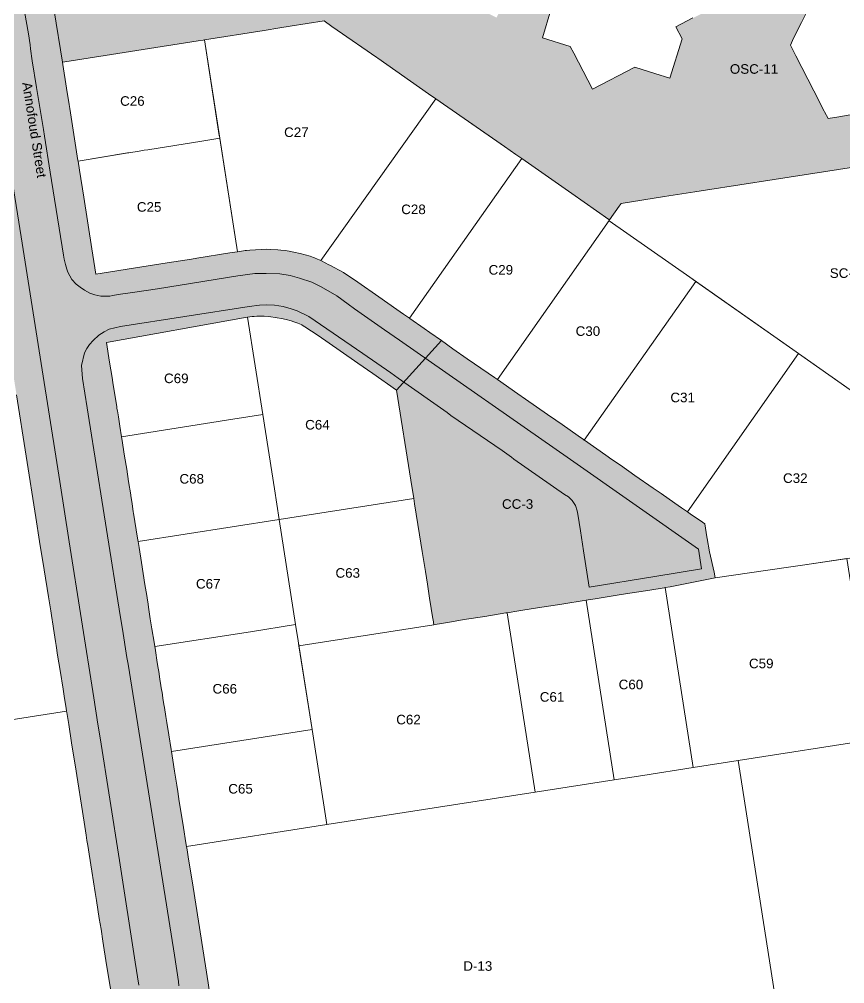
# Model space of a CAD drawing. Header units: metres. Extents: x 662613 to 666742, y 2728069 to 2732733.
# Drawn here: x 664445.9 to 664600.9, y 2730301.4 to 2730482.6 of the extents above; entities that cross this region are included whole.
import ezdxf
from ezdxf.enums import TextEntityAlignment as Align

# ---------------------------------------------------------------- set-up
doc = ezdxf.new("R2010")
doc.units = ezdxf.units.M
doc.header["$MEASUREMENT"] = 0
for name, color, linetype, lineweight in [('DQ_PLOT_ID', 252, 'Continuous', 18), ('DQ_Road_Name', 252, 'Continuous', 18), ('Rods Hatch_2024$0$DQ_ROADS', 8, 'Continuous', 13), ('Xref_DQ_MasterPlan_2024$0$DQ_PLOTS', 252, 'Continuous', 15), ('Xref_DQ_MasterPlan_2024$0$DQ_ROADS', 8, 'Continuous', 13)]:
    doc.layers.add(name, color=color, linetype=linetype, lineweight=lineweight)
doc.layers.add('Open area$0$INTENSIVE LANDSCAPING AND PLAZAS', color=7, linetype='Continuous', true_color=0xecf9e2)
doc.layers.add('Open area$0$PUBLIC PARKING', color=254, linetype='Continuous')
doc.styles.add('DQ_Plot_ID', font='arial.ttf')
doc.styles.add('DQ_Plot_No', font='arial.ttf', dxfattribs={"height": 3})

# ---------------------------------------------------------------- blocks, each defined once
blk = doc.blocks.new('Xref_DQ_MasterPlan_2024$0$DQ_Roads_')
at = {"layer": 'Xref_DQ_MasterPlan_2024$0$DQ_ROADS'}
for points in [[(664468.3393, 2730301.1148), (664467.6625, 2730305.4241), (664464.6651, 2730324.5074), (664461.0393, 2730347.5918), (664460.6385, 2730350.1436), (664459.8575, 2730355.1159), (664455.2558, 2730384.413), (664453.4792, 2730395.7239), (664450.9488, 2730411.585), (664450.6987, 2730413.1529), (664446.1875, 2730441.7542), (664444.5802, 2730451.9445), (664444.4697, 2730452.645), (664444.4552, 2730452.7368), (664441.7825, 2730469.6827), (664441.6663, 2730470.4195), (664441.1476, 2730473.4165), (664441.0682, 2730474.2014), (664440.9358, 2730475.2804), (664439.6408, 2730483.3733)], [(664446.8381, 2730484.0717), (664447.5795, 2730479.9111), (664447.8773, 2730477.8229), (664447.9879, 2730477.047), (664448.3051, 2730474.8221), (664449.1137, 2730469.8203), (664450.3959, 2730461.8889), (664450.5916, 2730460.6668), (664451.679, 2730453.8761), (664454.1781, 2730438.27), (664454.2953, 2730437.5383), (664454.5228, 2730436.5613), (664454.8135, 2730435.6271), (664455.0071, 2730435.0943), (664455.7517, 2730433.7263), (664456.5507, 2730432.8547), (664457.3255, 2730432.2495), (664458.1183, 2730431.7047), (664459.1353, 2730431.1477), (664460.0311, 2730430.8451), (664461.1631, 2730430.6151), (664462.3495, 2730430.5787), (664462.8821, 2730430.6031), (664463.4633, 2730430.6877), (664464.4135, 2730430.9057), (664467.6011, 2730431.3638), (664471.8066, 2730431.9683), (664486.9029, 2730434.3895), (664490.1109, 2730434.8739), (664492.2417, 2730434.8739), (664494.7839, 2730434.8011), (664496.7452, 2730434.4381), (664498.5126, 2730433.978), (664500.8127, 2730433.2275), (664502.5803, 2730432.3315), (664505.4978, 2730430.6367), (664507.6769, 2730429.1113), (664508.8465, 2730428.2045), (664514.4913, 2730424.2649), (664517.3004, 2730422.3027), (664549.4185, 2730399.8682), (664573.4658, 2730383.0693), (664574.0345, 2730379.3407), (664565.2713, 2730377.916), (664552.9404, 2730375.9113), (664551.8712, 2730382.7524), (664551.2871, 2730386.4895), (664550.8018, 2730389.5935), (664550.6691, 2730390.2271), (664550.3267, 2730391.2285), (664549.7017, 2730392.1703), (664549.0255, 2730392.8551), (664548.2807, 2730393.3259), (664538.7686, 2730399.9795), (664538.3063, 2730400.3219), (664536.5685, 2730401.5547), (664526.9439, 2730408.1545), (664526.2465, 2730408.7449), (664517.0473, 2730415.1817), (664515.6477, 2730416.161), (664510.3971, 2730419.8349), (664500.2649, 2730426.7913), (664498.0551, 2730427.8423), (664496.9465, 2730428.2167), (664495.4493, 2730428.6197), (664493.8297, 2730428.8645), (664492.3901, 2730428.9653), (664490.9647, 2730428.8933), (664489.0715, 2730428.6341), (664464.8499, 2730424.8597), (664462.7405, 2730424.3553), (664461.8243, 2730423.8871), (664460.7859, 2730423.2763), (664459.7679, 2730422.2583), (664459.0553, 2730421.5049), (664458.5693, 2730420.7209), (664458.0881, 2730419.9169), (664457.5283, 2730417.5755), (664457.7421, 2730415.1119), (664458.6242, 2730409.576), (664459.6255, 2730403.2926), (664459.6848, 2730402.9203), (664464.8444, 2730370.542), (664465.2482, 2730368.0078), (664466.0942, 2730362.6989), (664466.2952, 2730361.4383), (664470.5618, 2730334.6638), (664474.3789, 2730310.7102), (664475.0081, 2730306.7616), (664475.8012, 2730301.7845), (664475.8604, 2730300.9901)]]:
    blk.add_lwpolyline(points, dxfattribs=at)
blk = doc.blocks.new('Xref_DQ_MasterPlan_2024')
at = {"layer": 'Xref_DQ_MasterPlan_2024$0$DQ_PLOTS'}
for points in [[(664572.42, 2730482.87), (664569.21, 2730481.17), (664570.37, 2730478.94), (664568.06, 2730471.55), (664565.23, 2730472.44), (664561.48, 2730473.61), (664553.58, 2730469.49), (664550.02, 2730476.23), (664549.35, 2730477.49), (664544.15, 2730479.13), (664545.75, 2730484.4)], [(664602.61, 2730454.85), (664587.69, 2730452.52), (664574.78, 2730450.49), (664572.75, 2730450.18), (664567.08, 2730449.29), (664558.92, 2730448.01), (664558.54, 2730447.48), (664556.75, 2730444.92), (664556.63, 2730445.01), (664549.64, 2730449.88), (664540.27, 2730456.43), (664539.17, 2730457.19), (664537.03, 2730458.68), (664536.38, 2730459.14), (664524.13, 2730467.68), (664522.76, 2730468.63), (664513.22, 2730475.28), (664513.2, 2730475.29), (664513.01, 2730475.43), (664505.56, 2730480.6), (664504.61, 2730481.27), (664503.11, 2730482.31), (664496.77, 2730481.3), (664494.79, 2730480.99), (664491.85, 2730480.52), (664480.63, 2730478.75), (664480.41, 2730478.71), (664479.48, 2730478.57), (664455.25, 2730474.77), (664454.01, 2730474.57), (664453.98, 2730474.57), (664452.4, 2730484.2)], [(664545.75, 2730484.4), (664544.15, 2730479.13), (664549.35, 2730477.49), (664550.02, 2730476.23), (664553.58, 2730469.49), (664561.48, 2730473.61), (664565.23, 2730472.44), (664568.06, 2730471.55), (664570.37, 2730478.94), (664569.21, 2730481.17), (664572.42, 2730482.87)], [(664596.18, 2730488.86), (664592.79, 2730482.01), (664591.9, 2730480.17), (664591.15, 2730478.6), (664590.73, 2730477.73), (664591.73, 2730475.77), (664595.12, 2730469.18), (664597.1, 2730465.35), (664597.15, 2730465.25), (664597.82, 2730463.95), (664598.99, 2730464.16), (664599.44, 2730464.23), (664605.93, 2730465.37)], [(664605.93, 2730465.37), (664599.44, 2730464.23), (664598.99, 2730464.16), (664597.82, 2730463.95), (664597.15, 2730465.25), (664597.1, 2730465.35), (664595.12, 2730469.18), (664591.73, 2730475.77), (664590.73, 2730477.73), (664590.73, 2730477.73), (664591.15, 2730478.6), (664591.9, 2730480.17), (664592.79, 2730482.01), (664596.18, 2730488.86), (664608.53, 2730511.01)], [(664616.11, 2730403.02), (664591.16, 2730420.55), (664571.81, 2730434.14), (664556.71, 2730444.75), (664556.69, 2730444.81), (664556.63, 2730445.01), (664556.75, 2730444.92), (664558.54, 2730447.48), (664558.92, 2730448.01), (664567.08, 2730449.29), (664572.75, 2730450.18), (664574.78, 2730450.49), (664587.69, 2730452.52), (664602.61, 2730454.85)], [(664445.34, 2730412.07), (664448.99, 2730388.97), (664449.69, 2730384.51), (664450.54, 2730379.14), (664451.34, 2730374.11), (664451.76, 2730371.44), (664451.89, 2730370.56), (664452.21, 2730368.56), (664452.28, 2730368.11), (664452.53, 2730366.51), (664452.66, 2730365.67), (664452.78, 2730364.93), (664453.06, 2730363.11), (664453.53, 2730360.22), (664454.08, 2730356.75), (664454.37, 2730354.98), (664454.66, 2730353.16), (664454.75, 2730352.59), (664454.75, 2730352.59), (664344.97, 2730335.44)], [(664344.97, 2730335.44), (664454.75, 2730352.59), (664454.79, 2730352.36), (664455.15, 2730350.09), (664455.69, 2730346.67), (664456.17, 2730343.56), (664456.34, 2730342.5), (664458.04, 2730331.74), (664458.42, 2730329.31), (664458.58, 2730328.29), (664458.73, 2730327.38), (664458.99, 2730325.73), (664459.49, 2730322.55), (664460.13, 2730318.54), (664460.37, 2730317.03), (664460.9, 2730313.63), (664461.22, 2730311.6), (664461.58, 2730309.37), (664462.27, 2730304.94), (664462.62, 2730302.72), (664462.99, 2730300.4)], [(664481.59, 2730299.78), (664481.32, 2730301.55), (664478.51, 2730319.53), (664478.02, 2730322.6), (664477.68, 2730324.76), (664477.4, 2730326.54), (664477.29, 2730327.15), (664503.65, 2730331.27), (664542.8, 2730337.38), (664557.62, 2730339.69), (664563, 2730340.53), (664572.44, 2730342.01), (664580.94, 2730343.34), (664590.45, 2730282.45)]]:
    blk.add_lwpolyline(points, dxfattribs=at)
for points in [[(664524.13, 2730467.68), (664502.51, 2730437.28), (664501.9, 2730437.54), (664501.32, 2730437.79), (664501.11, 2730437.86), (664500.48, 2730438.07), (664498.61, 2730438.6), (664497.43, 2730438.88), (664496.55, 2730439.04), (664495.82, 2730439.15), (664495.03, 2730439.23), (664494.42, 2730439.29), (664493.15, 2730439.37), (664492.36, 2730439.4), (664489.2, 2730439.25), (664488.52, 2730439.16), (664488.31, 2730439.14), (664488, 2730439.1), (664487.64, 2730439.05), (664487.2, 2730438.98), (664486.85, 2730438.93), (664483.52, 2730460.25), (664480.63, 2730478.75), (664491.85, 2730480.52), (664494.79, 2730480.99), (664496.77, 2730481.3), (664503.11, 2730482.31), (664504.61, 2730481.27), (664505.56, 2730480.6), (664513.01, 2730475.43), (664513.2, 2730475.29), (664513.22, 2730475.28), (664522.76, 2730468.63), (664524.13, 2730467.68)], [(664483.52, 2730460.25), (664480.15, 2730459.72), (664469.99, 2730458.11), (664469.32, 2730458.01), (664468.37, 2730457.86), (664466.45, 2730457.54), (664466.34, 2730457.52), (664456.91, 2730455.96), (664456.89, 2730456.06), (664455.35, 2730465.84), (664455.23, 2730466.61), (664454.74, 2730469.7), (664454.03, 2730474.11), (664454.02, 2730474.13), (664453.98, 2730474.57), (664454.01, 2730474.57), (664455.25, 2730474.77), (664479.48, 2730478.57), (664480.41, 2730478.71), (664480.63, 2730478.75), (664483.44, 2730460.79), (664483.52, 2730460.25)], [(664540.27, 2730456.43), (664519.15, 2730426.42), (664518.06, 2730427.19), (664516.78, 2730428.1), (664513.43, 2730430.43), (664509.45, 2730433.19), (664506.76, 2730435.01), (664504.2, 2730436.39), (664503.99, 2730436.49), (664503.35, 2730436.86), (664502.66, 2730437.21), (664502.51, 2730437.28), (664524.13, 2730467.68), (664537.03, 2730458.68), (664539.17, 2730457.19), (664540.27, 2730456.43)], [(664470.06, 2730436.28), (664460.24, 2730434.73), (664459.51, 2730439.49), (664457.98, 2730449.17), (664457.18, 2730454.25), (664456.91, 2730455.96), (664466.18, 2730457.5), (664466.34, 2730457.52), (664466.45, 2730457.54), (664468.37, 2730457.86), (664469.32, 2730458.01), (664469.99, 2730458.11), (664480.15, 2730459.72), (664483.52, 2730460.25), (664483.53, 2730460.23), (664486.85, 2730438.93), (664485.39, 2730438.7), (664479.2, 2730437.71), (664478.22, 2730437.56), (664473.63, 2730436.84), (664470.06, 2730436.28)], [(664519.15, 2730426.42), (664540.27, 2730456.43), (664549.64, 2730449.88), (664556.63, 2730445.01), (664556.69, 2730444.81), (664535.7, 2730414.9), (664535.7, 2730414.91), (664535.15, 2730415.29), (664533.94, 2730416.12), (664530.03, 2730418.82), (664527.34, 2730420.69), (664525.16, 2730422.26), (664523, 2730423.75), (664521.9, 2730424.52), (664519.22, 2730426.37), (664519.15, 2730426.42)], [(664572.94, 2730433.35), (664551.97, 2730403.55), (664551.85, 2730403.64), (664550.88, 2730404.32), (664547.82, 2730406.46), (664546.66, 2730407.27), (664545.08, 2730408.36), (664540.98, 2730411.23), (664539.53, 2730412.24), (664535.7, 2730414.9), (664556.69, 2730444.81), (664556.71, 2730444.75), (664571.81, 2730434.14), (664572.94, 2730433.35)], [(664592.25, 2730419.78), (664571.37, 2730390.03), (664570.64, 2730390.53), (664570.27, 2730390.79), (664569, 2730391.69), (664566.43, 2730393.49), (664564.94, 2730394.51), (664561.53, 2730396.9), (664558.8, 2730398.8), (664557.21, 2730399.89), (664556.04, 2730400.71), (664552.04, 2730403.51), (664551.97, 2730403.55), (664572.94, 2730433.35), (664591.16, 2730420.55), (664592.25, 2730419.78)], [(664462.26, 2730421.87), (664487.99, 2730426.5), (664488.75, 2730426.63), (664491.61, 2730408.33), (664486.01, 2730407.46), (664465.06, 2730404.18), (664464.75, 2730406.15), (664464.5, 2730407.89), (664464.29, 2730409.06), (664464.22, 2730409.48), (664464.17, 2730409.77), (664463.44, 2730414.36), (664463.29, 2730415.32), (664462.84, 2730418.17), (664462.26, 2730421.87)], [(664519.97, 2730392.54), (664494.69, 2730388.59), (664493.79, 2730394.38), (664491.61, 2730408.33), (664488.75, 2730426.63), (664489.64, 2730426.77), (664490.01, 2730426.79), (664490.5, 2730426.82), (664491.05, 2730426.83), (664491.84, 2730426.82), (664492.72, 2730426.75), (664494.32, 2730426.54), (664495.14, 2730426.39), (664496, 2730426.18), (664496.92, 2730425.93), (664497.43, 2730425.78), (664498.18, 2730425.51), (664498.8, 2730425.27), (664498.97, 2730425.18), (664499.19, 2730425.04), (664499.52, 2730424.83), (664502.04, 2730423.19), (664506.17, 2730420.34), (664509.49, 2730418.01), (664512.31, 2730416.04), (664516.74, 2730412.93), (664519.42, 2730395.98), (664519.97, 2730392.54)], [(664516.74, 2730412.93), (664525.16, 2730422.26), (664527.34, 2730420.69), (664530.03, 2730418.82), (664533.94, 2730416.12), (664535.15, 2730415.29), (664535.7, 2730414.91), (664535.7, 2730414.9), (664539.53, 2730412.24), (664540.98, 2730411.23), (664545.08, 2730408.36), (664546.66, 2730407.27), (664547.82, 2730406.46), (664550.88, 2730404.32), (664551.85, 2730403.64), (664551.97, 2730403.55), (664552.04, 2730403.51), (664556.04, 2730400.71), (664557.21, 2730399.89), (664558.8, 2730398.8), (664561.53, 2730396.9), (664564.94, 2730394.51), (664566.43, 2730393.49), (664569, 2730391.69), (664570.27, 2730390.79), (664570.64, 2730390.53), (664571.37, 2730390.03), (664571.87, 2730389.68), (664574.21, 2730388.12), (664574.68, 2730387.77), (664575.04, 2730385.38), (664575.09, 2730385.06), (664575.5, 2730382.55), (664576.42, 2730378.74), (664576.58, 2730377.66), (664576.25, 2730377.62), (664568.16, 2730375.96), (664567.17, 2730375.81), (664567.04, 2730375.8), (664564.29, 2730375.35), (664558.96, 2730374.5), (664554.03, 2730373.71), (664552.73, 2730373.5), (664552.36, 2730373.44), (664547.81, 2730372.7), (664542.38, 2730371.86), (664539.69, 2730371.42), (664537.54, 2730371.1), (664537.27, 2730371.06), (664533.33, 2730370.41), (664529.43, 2730369.79), (664527.07, 2730369.39), (664525.16, 2730369.09), (664523.97, 2730368.89), (664523.73, 2730368.85), (664523.59, 2730369.77), (664523.57, 2730369.92), (664522.94, 2730373.86), (664522.53, 2730376.44), (664522.15, 2730378.83), (664521.55, 2730382.61), (664521.05, 2730385.76), (664520.12, 2730391.54), (664519.97, 2730392.54), (664519.42, 2730395.98), (664516.74, 2730412.93)], [(664571.37, 2730390.03), (664592.25, 2730419.78), (664616.11, 2730403.02), (664616.5, 2730402.82), (664608.92, 2730391.32), (664606.85, 2730388.2), (664603.01, 2730382.39), (664602.36, 2730381.41), (664593, 2730380.05), (664589.91, 2730379.6), (664576.58, 2730377.66), (664576.42, 2730378.74), (664575.5, 2730382.55), (664575.09, 2730385.06), (664575.04, 2730385.38), (664574.68, 2730387.77), (664574.21, 2730388.12), (664571.87, 2730389.68), (664571.37, 2730390.03)], [(664494.69, 2730388.59), (664468.17, 2730384.45), (664468.06, 2730385.1), (664467.33, 2730389.81), (664467.28, 2730390.07), (664467.08, 2730391.59), (664466.84, 2730393.08), (664466.82, 2730393.22), (664466.41, 2730395.74), (664466.05, 2730398.09), (664465.64, 2730400.54), (664465.11, 2730403.86), (664465.06, 2730404.18), (664486.01, 2730407.46), (664491.61, 2730408.33), (664493.79, 2730394.38), (664494.69, 2730388.59)], [(664523.73, 2730368.85), (664498.4, 2730364.85), (664498.25, 2730365.82), (664498.25, 2730365.82), (664497.78, 2730368.86), (664494.69, 2730388.59), (664519.97, 2730392.54), (664520.12, 2730391.54), (664521.05, 2730385.76), (664521.55, 2730382.61), (664522.15, 2730378.83), (664522.53, 2730376.44), (664522.94, 2730373.86), (664523.57, 2730369.92), (664523.59, 2730369.77), (664523.73, 2730368.85)], [(664497.78, 2730368.86), (664489.27, 2730367.53), (664471.32, 2730364.73), (664471.19, 2730365.58), (664470.79, 2730368.09), (664470.48, 2730369.97), (664470.14, 2730372.16), (664470.05, 2730372.72), (664469.87, 2730373.88), (664469.8, 2730374.3), (664469.69, 2730375), (664469.46, 2730376.37), (664468.8, 2730380.54), (664468.36, 2730383.34), (664468.17, 2730384.45), (664494.69, 2730388.59), (664497.78, 2730368.86)], [(664606.63, 2730347.33), (664580.94, 2730343.34), (664572.44, 2730342.01), (664567.17, 2730375.81), (664568.16, 2730375.96), (664576.25, 2730377.62), (664576.58, 2730377.66), (664589.91, 2730379.6), (664593, 2730380.05), (664601.34, 2730381.26), (664606.63, 2730347.33)], [(664572.44, 2730342.01), (664563, 2730340.53), (664557.62, 2730339.69), (664552.36, 2730373.44), (664552.73, 2730373.5), (664554.03, 2730373.71), (664558.96, 2730374.5), (664564.29, 2730375.35), (664567.04, 2730375.8), (664567.17, 2730375.81), (664572.44, 2730342.01)], [(664557.62, 2730339.69), (664542.8, 2730337.38), (664537.54, 2730371.1), (664539.69, 2730371.42), (664542.38, 2730371.86), (664547.81, 2730372.7), (664552.36, 2730373.44), (664557.62, 2730339.69)], [(664498.4, 2730364.85), (664523.73, 2730368.85), (664523.97, 2730368.89), (664525.16, 2730369.09), (664527.07, 2730369.39), (664529.43, 2730369.79), (664533.33, 2730370.41), (664537.27, 2730371.06), (664537.54, 2730371.1), (664542.8, 2730337.38), (664503.65, 2730331.27), (664500.86, 2730349.12), (664498.4, 2730364.85)], [(664498.25, 2730365.82), (664498.25, 2730365.82), (664500.86, 2730349.12), (664474.45, 2730345), (664474.39, 2730345.38), (664473.94, 2730348.15), (664473.58, 2730350.45), (664473.4, 2730351.59), (664473.14, 2730353.26), (664473.05, 2730353.86), (664472.86, 2730355.02), (664472.68, 2730356.17), (664472.61, 2730356.61), (664472.48, 2730357.41), (664472.29, 2730358.63), (664472.07, 2730360.03), (664471.91, 2730361.01), (664471.72, 2730362.18), (664471.5, 2730363.56), (664471.37, 2730364.44), (664471.32, 2730364.73), (664489.27, 2730367.53), (664497.78, 2730368.86), (664498.25, 2730365.82)], [(664590.45, 2730282.45), (664580.94, 2730343.34), (664606.63, 2730347.33), (664631.27, 2730351.2), (664655.04, 2730354.91), (664656.7, 2730344.27), (664659.01, 2730329.45), (664661.32, 2730314.64), (664664.51, 2730294.16), (664658.53, 2730293.22), (664618.63, 2730286.91), (664597.99, 2730283.65), (664595.59, 2730283.27), (664591.62, 2730282.64), (664590.45, 2730282.45)], [(664503.65, 2730331.27), (664477.29, 2730327.15), (664477.18, 2730327.82), (664476.71, 2730330.72), (664476.35, 2730333.05), (664475.93, 2730335.61), (664475.63, 2730337.52), (664475.45, 2730338.7), (664475.02, 2730341.33), (664474.7, 2730343.37), (664474.45, 2730345), (664500.86, 2730349.12), (664503.65, 2730331.27)]]:
    blk.add_lwpolyline(points, close=True, dxfattribs=at)
blk.add_blockref('Xref_DQ_MasterPlan_2024$0$DQ_Roads_', (0, 0))
blk = doc.blocks.new('Open area')
at = {"layer": 'Open area$0$INTENSIVE LANDSCAPING AND PLAZAS'}
blk.add_hatch(color=256, dxfattribs=at).paths.add_polyline_path([(664660.21, 2730480.76), (664667.39, 2730481.88), (664694.14, 2730486.05), (664701.67, 2730487.19), (664703.7, 2730474.21), (664724.41, 2730477.42), (664743.52, 2730480.38), (664744.8, 2730472.22), (664743.51, 2730472.03), (664743.36, 2730472), (664740.54, 2730471.57), (664740.39, 2730471.55), (664733.32, 2730470.46), (664731.38, 2730470.16), (664728, 2730469.64), (664726.71, 2730469.44), (664724.99, 2730469.18), (664719.75, 2730468.37), (664719.49, 2730468.33), (664712.36, 2730467.24), (664712.15, 2730467.2), (664710.71, 2730466.98), (664706.98, 2730466.41), (664704.35, 2730466), (664701.34, 2730465.54), (664700.84, 2730465.46), (664687.19, 2730463.36), (664671.49, 2730460.95), (664668.75, 2730460.53), (664667.43, 2730460.33), (664660.6, 2730459.27), (664647.71, 2730457.05), (664643.58, 2730456.33), (664627.99, 2730453.9), (664627.24, 2730458.71), (664625.07, 2730458.37), (664623.79, 2730458.17), (664621.15, 2730457.76), (664606.4, 2730455.45), (664602.61, 2730454.85), (664587.69, 2730452.52), (664574.78, 2730450.49), (664572.75, 2730450.18), (664567.08, 2730449.29), (664558.92, 2730448.01), (664558.54, 2730447.48), (664556.75, 2730444.92), (664556.63, 2730445.01), (664549.64, 2730449.88), (664540.27, 2730456.43), (664539.17, 2730457.19), (664537.03, 2730458.68), (664536.38, 2730459.14), (664524.13, 2730467.68), (664522.76, 2730468.63), (664513.22, 2730475.28), (664513.2, 2730475.29), (664513.01, 2730475.43), (664505.56, 2730480.6), (664504.61, 2730481.27), (664503.11, 2730482.31), (664496.77, 2730481.3), (664494.79, 2730480.99), (664491.85, 2730480.52), (664480.63, 2730478.75), (664480.41, 2730478.71), (664479.48, 2730478.57), (664455.25, 2730474.77), (664454.01, 2730474.57), (664453.98, 2730474.57), (664452.4, 2730484.2), (664453.47, 2730484.38), (664453.57, 2730484.45), (664456.11, 2730484.8), (664461.78, 2730485.71), (664472.45, 2730487.7), (664483.37, 2730509.5), (664484.65, 2730508.86), (664494.56, 2730503.8), (664495.45, 2730503.35), (664495.46, 2730503.39), (664498.01, 2730502.08), (664500.41, 2730500.86), (664501.94, 2730500.08), (664504.09, 2730498.98), (664516.59, 2730492.59), (664517.02, 2730492.38), (664517.11, 2730492.33), (664517.74, 2730492.01), (664525.17, 2730488.21), (664528, 2730486.76), (664530.21, 2730485.63), (664532.23, 2730484.6), (664532.52, 2730484.45), (664535.4, 2730482.98), (664535.51, 2730482.93), (664540.64, 2730492.43), (664540.9, 2730492.89), (664541.57, 2730492.46), (664545.75, 2730484.4), (664544.15, 2730479.13), (664549.35, 2730477.49), (664550.02, 2730476.23), (664553.58, 2730469.49), (664561.48, 2730473.61), (664565.23, 2730472.44), (664568.06, 2730471.55), (664570.37, 2730478.94), (664569.21, 2730481.17), (664572.42, 2730482.87), (664580.26, 2730486.75), (664579.61, 2730488.2), (664578.15, 2730491.48), (664578.68, 2730492.8), (664581.01, 2730497.24), (664581.58, 2730498.48), (664584.78, 2730496.88), (664583.93, 2730495.14), (664589.59, 2730492.2), (664590.23, 2730491.88), (664596.18, 2730488.86), (664592.79, 2730482.01), (664591.9, 2730480.17), (664591.15, 2730478.6), (664590.73, 2730477.73), (664591.73, 2730475.77), (664595.12, 2730469.18), (664597.1, 2730465.35), (664597.15, 2730465.25), (664597.82, 2730463.95), (664598.99, 2730464.16), (664599.44, 2730464.23), (664605.93, 2730465.37), (664607.44, 2730465.55), (664608.92, 2730465.73), (664609.52, 2730465.41), (664609.5, 2730465.38), (664609.57, 2730465.39), (664610.46, 2730464.93), (664621.88, 2730466.71), (664624.67, 2730467.14), (664627.5, 2730467.58), (664629.51, 2730470.64), (664629.89, 2730471.22), (664632.15, 2730471.53), (664632.26, 2730471.56), (664639.76, 2730472.75), (664650.05, 2730474.39), (664658.42, 2730475.72), (664658.11, 2730477.94), (664658.08, 2730478.15), (664660.41, 2730478.6), (664660.54, 2730478.63), (664660.21, 2730480.76)], flags=0)
at = {"layer": 'Open area$0$PUBLIC PARKING'}
blk.add_hatch(color=256, dxfattribs=at).paths.add_polyline_path([(664516.74, 2730412.93), (664525.16, 2730422.26), (664527.34, 2730420.69), (664530.03, 2730418.82), (664533.94, 2730416.12), (664535.15, 2730415.29), (664535.7, 2730414.91), (664535.7, 2730414.9), (664539.53, 2730412.24), (664540.98, 2730411.23), (664545.08, 2730408.36), (664546.66, 2730407.27), (664547.82, 2730406.46), (664550.88, 2730404.32), (664551.85, 2730403.64), (664551.97, 2730403.55), (664552.04, 2730403.51), (664556.04, 2730400.71), (664557.21, 2730399.89), (664558.8, 2730398.8), (664561.53, 2730396.9), (664564.94, 2730394.51), (664566.43, 2730393.49), (664569, 2730391.69), (664570.27, 2730390.79), (664570.64, 2730390.53), (664571.37, 2730390.03), (664571.87, 2730389.68), (664574.21, 2730388.12), (664574.68, 2730387.77), (664575.04, 2730385.38), (664575.09, 2730385.06), (664575.5, 2730382.55), (664576.42, 2730378.74), (664576.58, 2730377.66), (664576.25, 2730377.62), (664568.16, 2730375.96), (664567.17, 2730375.81), (664567.04, 2730375.8), (664564.29, 2730375.35), (664558.96, 2730374.5), (664554.03, 2730373.71), (664552.73, 2730373.5), (664552.36, 2730373.44), (664547.81, 2730372.7), (664542.38, 2730371.86), (664539.69, 2730371.42), (664537.54, 2730371.1), (664537.27, 2730371.06), (664533.33, 2730370.41), (664529.43, 2730369.79), (664527.07, 2730369.39), (664525.16, 2730369.09), (664523.97, 2730368.89), (664523.73, 2730368.85), (664523.59, 2730369.77), (664523.57, 2730369.92), (664522.94, 2730373.86), (664522.53, 2730376.44), (664522.15, 2730378.83), (664521.55, 2730382.61), (664521.05, 2730385.76), (664520.12, 2730391.54), (664519.97, 2730392.54), (664519.42, 2730395.98), (664516.74, 2730412.93)], flags=0)
blk = doc.blocks.new('Rods Hatch_2024')
at = {"layer": 'Rods Hatch_2024$0$DQ_ROADS'}
h = blk.add_hatch(color=254, dxfattribs=at)
h.dxf.hatch_style = 1
h.paths.add_polyline_path([(664633.01, 2730014.4), (664627.49, 2730022), (664625.27, 2730025.06), (664622.51, 2730028.87), (664621.93, 2730029.66), (664620.88, 2730031.1), (664619.33, 2730033.3), (664619.01, 2730033.71), (664617.43, 2730035.86), (664616.4, 2730037.3), (664615.83, 2730038.09), (664614.19, 2730040.33), (664613.52, 2730041.25), (664611.47, 2730044.07), (664610.76, 2730045.05), (664610.18, 2730045.85), (664609.14, 2730047.28), (664607.57, 2730049.44), (664607.26, 2730049.86), (664605.69, 2730052.03), (664604.64, 2730053.46), (664604.07, 2730054.26), (664601.78, 2730057.44), (664601, 2730058.53), (664599.03, 2730061.21), (664598.46, 2730062.01), (664597.39, 2730063.48), (664595.81, 2730065.63), (664595.5, 2730066.05), (664593.93, 2730068.21), (664592.86, 2730069.67), (664592.29, 2730070.47), (664590.35, 2730073.2), (664590.04, 2730073.63), (664587.27, 2730077.4), (664586.73, 2730078.21), (664585.65, 2730079.65), (664584.07, 2730081.82), (664583.77, 2730082.22), (664582.2, 2730084.41), (664581.16, 2730085.88), (664580.6, 2730086.67), (664578.94, 2730089.03), (664578.35, 2730089.86), (664578.18, 2730090.1), (664576.47, 2730092.36), (664575.72, 2730093.44), (664574.71, 2730094.85), (664572.1, 2730098.47), (664571.63, 2730099.14), (664570.16, 2730101.27), (664568.06, 2730104.27), (664567.77, 2730104.95), (664567.19, 2730106.4), (664566.88, 2730107.27), (664566.53, 2730108.4), (664566.41, 2730108.98), (664566.14, 2730110.58), (664565.99, 2730111.67), (664565.86, 2730113), (664565.88, 2730114.27), (664565.96, 2730115.57), (664566.34, 2730117.9), (664566.69, 2730119.37), (664566.9, 2730120.09), (664567.42, 2730121.52), (664567.85, 2730122.51), (664568.21, 2730123.22), (664568.59, 2730124.01), (664569.07, 2730124.82), (664569.78, 2730125.97), (664570.62, 2730127.18), (664571.71, 2730128.77), (664572.22, 2730129.51), (664573.05, 2730130.72), (664573.74, 2730131.72), (664574.48, 2730132.84), (664575.46, 2730134.3), (664576.05, 2730135.2), (664576.99, 2730136.58), (664578.49, 2730138.77), (664578.79, 2730139.21), (664580.3, 2730141.45), (664581.27, 2730142.91), (664581.84, 2730143.73), (664583.19, 2730145.74), (664583.43, 2730146.1), (664584.23, 2730147.3), (664585.19, 2730148.69), (664586.18, 2730150.18), (664586.67, 2730150.88), (664587.21, 2730151.68), (664588.21, 2730153.16), (664589.71, 2730155.36), (664589.99, 2730155.81), (664591.48, 2730158.02), (664592.46, 2730159.48), (664593.03, 2730160.29), (664594.48, 2730162.44), (664594.65, 2730162.69), (664595.52, 2730163.97), (664597.13, 2730166.39), (664597.85, 2730167.54), (664599.04, 2730169.31), (664600.65, 2730171.71), (664602.05, 2730173.79), (664602.54, 2730174.5), (664603.98, 2730176.63), (664605.55, 2730178.96), (664606.77, 2730180.68), (664606.95, 2730180.98), (664609.99, 2730181.47), (664611.61, 2730181.75), (664607.73, 2730206.38), (664603.05, 2730205.66), (664602.41, 2730209.86), (664601.71, 2730214.23), (664600.63, 2730220.93), (664600.04, 2730224.79), (664599.31, 2730229.33), (664598.51, 2730234.3), (664596.59, 2730246.64), (664595.78, 2730252.02), (664595.25, 2730256.11), (664595.31, 2730257.34), (664595.45, 2730259.45), (664595.47, 2730260.12), (664595.64, 2730261.21), (664595.97, 2730262.49), (664596.37, 2730263.47), (664597.34, 2730264.91), (664604.82, 2730266.1), (664602.32, 2730284.33), (664597.99, 2730283.65), (664595.59, 2730283.27), (664591.62, 2730282.64), (664590.45, 2730282.45), (664587.05, 2730281.91), (664582.33, 2730281.17), (664572.92, 2730279.69), (664571.19, 2730279.42), (664569.93, 2730279.22), (664566.85, 2730278.74), (664565.07, 2730278.46), (664563.97, 2730278.28), (664557.08, 2730277.18), (664551.26, 2730276.28), (664541.5, 2730274.74), (664536.04, 2730273.87), (664534.23, 2730273.58), (664529.08, 2730272.74), (664526.99, 2730272.41), (664526.47, 2730272.33), (664526.11, 2730272.27), (664524.94, 2730272.09), (664518.03, 2730271.02), (664516.67, 2730270.81), (664513.91, 2730270.38), (664512.17, 2730270.1), (664507.65, 2730269.39), (664504.02, 2730268.82), (664498.4, 2730267.93), (664495.7, 2730267.5), (664493.96, 2730267.23), (664491.71, 2730266.88), (664490.72, 2730266.72), (664490.72, 2730266.69), (664490.33, 2730266.63), (664490.27, 2730266.63), (664490.02, 2730266.87), (664489.44, 2730267.44), (664488.93, 2730267.97), (664488.56, 2730268.43), (664488.06, 2730269.1), (664487.59, 2730269.89), (664487.32, 2730270.44), (664487.17, 2730270.8), (664486.8, 2730271.71), (664486.44, 2730272.61), (664486.21, 2730273.24), (664485.98, 2730273.91), (664485.6, 2730275.2), (664485.4, 2730276.18), (664484.94, 2730278.75), (664484.77, 2730279.76), (664484.59, 2730280.94), (664484.4, 2730282.09), (664484.17, 2730283.54), (664483.96, 2730284.92), (664483.75, 2730286.18), (664483.45, 2730288.09), (664483.24, 2730289.4), (664482.92, 2730291.43), (664482.72, 2730292.68), (664482.52, 2730293.95), (664482.3, 2730295.33), (664482.15, 2730296.27), (664481.79, 2730298.52), (664481.59, 2730299.78), (664481.32, 2730301.55), (664478.51, 2730319.53), (664478.02, 2730322.6), (664477.68, 2730324.76), (664477.4, 2730326.54), (664477.29, 2730327.15), (664477.18, 2730327.82), (664476.71, 2730330.72), (664476.35, 2730333.05), (664475.93, 2730335.61), (664475.63, 2730337.52), (664475.45, 2730338.7), (664475.02, 2730341.33), (664474.7, 2730343.37), (664474.45, 2730345), (664474.39, 2730345.38), (664473.94, 2730348.15), (664473.58, 2730350.45), (664473.4, 2730351.59), (664473.14, 2730353.26), (664473.05, 2730353.86), (664472.86, 2730355.02), (664472.68, 2730356.17), (664472.61, 2730356.61), (664472.48, 2730357.41), (664472.29, 2730358.63), (664472.07, 2730360.03), (664471.91, 2730361.01), (664471.72, 2730362.18), (664471.5, 2730363.56), (664471.37, 2730364.44), (664471.32, 2730364.73), (664471.19, 2730365.58), (664470.79, 2730368.09), (664470.48, 2730369.97), (664470.14, 2730372.16), (664470.05, 2730372.72), (664469.87, 2730373.88), (664469.8, 2730374.3), (664469.69, 2730375), (664469.46, 2730376.37), (664468.8, 2730380.54), (664468.36, 2730383.34), (664468.17, 2730384.45), (664468.06, 2730385.1), (664467.33, 2730389.81), (664467.28, 2730390.07), (664467.08, 2730391.59), (664466.84, 2730393.08), (664466.41, 2730395.74), (664466.05, 2730398.09), (664465.64, 2730400.54), (664465.11, 2730403.86), (664465.06, 2730404.18), (664464.75, 2730406.15), (664464.5, 2730407.89), (664464.29, 2730409.06), (664464.22, 2730409.48), (664464.17, 2730409.77), (664463.44, 2730414.36), (664463.29, 2730415.32), (664462.84, 2730418.17), (664462.26, 2730421.87), (664487.99, 2730426.5), (664488.75, 2730426.63), (664489.64, 2730426.77), (664490.48, 2730426.82), (664491.05, 2730426.83), (664491.84, 2730426.82), (664492.72, 2730426.75), (664494.32, 2730426.54), (664495.14, 2730426.39), (664496, 2730426.18), (664497.25, 2730425.84), (664498.63, 2730425.35), (664499.01, 2730425.16), (664499.52, 2730424.83), (664502.04, 2730423.19), (664506.17, 2730420.34), (664509.49, 2730418.01), (664512.31, 2730416.04), (664516.74, 2730412.93), (664525.16, 2730422.26), (664523, 2730423.75), (664521.9, 2730424.52), (664519.22, 2730426.37), (664519.15, 2730426.42), (664518.06, 2730427.19), (664516.78, 2730428.1), (664513.43, 2730430.43), (664509.45, 2730433.19), (664506.76, 2730435.01), (664504.2, 2730436.39), (664503.99, 2730436.49), (664503.35, 2730436.86), (664502.66, 2730437.21), (664502.51, 2730437.28), (664501.9, 2730437.54), (664501.32, 2730437.79), (664501.11, 2730437.86), (664500.48, 2730438.07), (664498.61, 2730438.6), (664497.43, 2730438.88), (664496.55, 2730439.04), (664495.82, 2730439.15), (664495.03, 2730439.23), (664494.42, 2730439.29), (664493.15, 2730439.37), (664492.36, 2730439.4), (664489.2, 2730439.25), (664488.52, 2730439.16), (664488.31, 2730439.14), (664488, 2730439.1), (664487.64, 2730439.05), (664487.2, 2730438.98), (664486.85, 2730438.93), (664485.39, 2730438.7), (664479.2, 2730437.71), (664478.22, 2730437.56), (664473.63, 2730436.84), (664470.06, 2730436.28), (664460.24, 2730434.73), (664459.51, 2730439.49), (664457.98, 2730449.17), (664457.18, 2730454.25), (664456.91, 2730455.96), (664455.35, 2730465.84), (664455.23, 2730466.61), (664454.74, 2730469.7), (664454.02, 2730474.13), (664453.98, 2730474.57), (664452.4, 2730484.2), (664451.44, 2730490.17), (664449.52, 2730502.41), (664448.52, 2730508.65), (664448.08, 2730511.45), (664447.72, 2730513.68), (664447.33, 2730516.15), (664428.86, 2730516.15), (664428.94, 2730515.63), (664429.24, 2730513.77), (664429.3, 2730513.34), (664430.08, 2730508.45), (664430.29, 2730507.17), (664431.06, 2730502.34), (664431.47, 2730499.71), (664431.86, 2730497.26), (664432.32, 2730494.36), (664432.65, 2730492.26), (664432.91, 2730490.6), (664433.52, 2730486.53), (664433.55, 2730486.54), (664433.55, 2730486.51), (664435.94, 2730471.4), (664438.64, 2730454.32), (664442.6, 2730429.37), (664445.34, 2730412.07), (664448.99, 2730388.97), (664449.69, 2730384.51), (664450.54, 2730379.14), (664451.34, 2730374.11), (664451.76, 2730371.44), (664451.89, 2730370.56), (664452.21, 2730368.56), (664452.28, 2730368.11), (664452.53, 2730366.51), (664452.66, 2730365.67), (664452.78, 2730364.93), (664453.06, 2730363.11), (664453.53, 2730360.22), (664454.08, 2730356.75), (664454.37, 2730354.98), (664454.66, 2730353.16), (664454.79, 2730352.34), (664455.15, 2730350.09), (664455.69, 2730346.67), (664456.17, 2730343.56), (664456.34, 2730342.5), (664458.04, 2730331.74), (664458.42, 2730329.31), (664458.58, 2730328.29), (664458.73, 2730327.38), (664458.99, 2730325.73), (664459.49, 2730322.55), (664460.13, 2730318.54), (664460.37, 2730317.03), (664460.9, 2730313.63), (664461.22, 2730311.6), (664461.58, 2730309.37), (664462.27, 2730304.94), (664462.62, 2730302.72), (664462.99, 2730300.4), (664463.53, 2730297.01), (664464.24, 2730292.57), (664464.77, 2730289.24), (664465.26, 2730286.17), (664465.59, 2730284.07), (664465.97, 2730281.7), (664466.39, 2730279.04), (664466.75, 2730276.71), (664467.03, 2730274.83), (664467.25, 2730272.71), (664467.3, 2730272.09), (664467.36, 2730271.19), (664467.36, 2730269.83), (664467.31, 2730268.73), (664467.26, 2730267.92), (664467.08, 2730266.69), (664466.91, 2730265.78), (664466.63, 2730264.93), (664466.38, 2730264.33), (664465.89, 2730263.47), (664465.35, 2730262.62), (664464.62, 2730262.51), (664445.88, 2730259.58), (664440.87, 2730259.04), (664440.9, 2730258.79), (664437.39, 2730258.23), (664435.02, 2730257.86), (664437.1, 2730239.58), (664441.27, 2730240.24), (664446.72, 2730241.09), (664461.29, 2730243.39), (664475.29, 2730245.62), (664483.04, 2730247.02), (664491.81, 2730248.41), (664499.02, 2730249.53), (664506.3, 2730250.75), (664511.86, 2730251.62), (664515.88, 2730252.21), (664521.43, 2730253.12), (664529.6, 2730254.38), (664544.06, 2730256.82), (664553.36, 2730258.18), (664559.55, 2730259.1), (664567.88, 2730260.42), (664571.84, 2730261.18), (664573.16, 2730260.59), (664574.9, 2730258.2), (664575.77, 2730256.41), (664576.59, 2730254.37), (664577.17, 2730252.27), (664577.55, 2730249.78), (664578.47, 2730244.01), (664579.12, 2730239.98), (664579.6, 2730236.66), (664579.98, 2730234.25), (664580.66, 2730230.29), (664581.13, 2730227.07), (664581.57, 2730224.46), (664581.92, 2730222.07), (664582.3, 2730219.67), (664582.76, 2730217.14), (664583.02, 2730215.49), (664583.15, 2730214.57), (664583.57, 2730211.84), (664583.99, 2730209.25), (664584.64, 2730205.15), (664585.11, 2730202.16), (664585.52, 2730199.14), (664585.67, 2730197.94), (664585.74, 2730196.91), (664585.77, 2730195.13), (664585.78, 2730193.1), (664585.63, 2730191.32), (664585.36, 2730189), (664585.07, 2730186.99), (664573.66, 2730164.92), (664565.2, 2730152.33), (664559.92, 2730144.47), (664559.26, 2730143.51), (664557.87, 2730141.45), (664556.02, 2730138.71), (664554.67, 2730136.71), (664553.66, 2730135.11), (664550.47, 2730129.49), (664548.87, 2730125.07), (664548.32, 2730122.52), (664548.06, 2730121.28), (664547.74, 2730119.6), (664547.55, 2730117.97), (664547.36, 2730116.54), (664547.34, 2730114.16), (664547.29, 2730111.91), (664547.44, 2730110.04), (664547.65, 2730108.28), (664547.87, 2730106.98), (664548.33, 2730104.63), (664549.27, 2730101.51), (664549.81, 2730099.93), (664550.86, 2730097.24), (664551.85, 2730095.25), (664552.76, 2730093.53), (664553.89, 2730092.07), (664555.59, 2730089.88), (664557.92, 2730086.3), (664561.55, 2730081.44), (664567.13, 2730073.79), (664571.7, 2730067.47), (664573.86, 2730064.45), (664574.04, 2730064.57), (664577.34, 2730060.02), (664580.32, 2730055.94), (664585.31, 2730049.03), (664585.84, 2730048.1), (664585.92, 2730048.17), (664588.41, 2730044.76), (664594.26, 2730036.69), (664601.38, 2730026.89), (664604.87, 2730022.05), (664608.56, 2730017.02), (664609.25, 2730016.06), (664612.47, 2730011.6), (664616.37, 2730006.26), (664620.01, 2730001.25), (664622.98, 2729997.11), (664626.47, 2729992.29), (664628.02, 2729990.14), (664631.83, 2729984.86), (664633.2, 2729982.99), (664648.88, 2729992.53), (664648.2, 2729993.45), (664646.95, 2729995.18), (664645.62, 2729997.15), (664646.25, 2730000.55), (664657.78, 2730008.97), (664674.62, 2730021.18), (664683.38, 2730027.55), (664686.18, 2730029.59), (664690.1, 2730032.43), (664690.12, 2730032.41), (664690.12, 2730032.41), (664690.16, 2730032.35), (664690.43, 2730032), (664690.96, 2730031.29), (664691.22, 2730030.94), (664691.43, 2730030.67), (664691.57, 2730030.48), (664691.97, 2730029.95), (664692.39, 2730029.4), (664692.39, 2730029.4), (664693, 2730028.58), (664693.05, 2730028.52), (664693.07, 2730028.49), (664693.42, 2730028.03), (664693.65, 2730027.73), (664693.82, 2730027.5), (664693.9, 2730027.4), (664694.32, 2730026.84), (664694.41, 2730026.72), (664694.57, 2730026.51), (664694.69, 2730026.36), (664695.03, 2730025.91), (664703.61, 2730032.08), (664704.05, 2730032.2), (664708.86, 2730035.73), (664709.55, 2730040.45), (664709.85, 2730042.71), (664709.98, 2730042.72), (664710.02, 2730042.97), (664710.1, 2730043.07), (664710.38, 2730045.12), (664706.4, 2730050.43), (664701.99, 2730056.59), (664696.69, 2730052.66), (664695.53, 2730051.79), (664695.42, 2730051.72), (664694.78, 2730052.66), (664693.97, 2730053.84), (664693.45, 2730054.59), (664693.15, 2730055.02), (664692.28, 2730056.24), (664690.08, 2730059.32), (664687.55, 2730062.84), (664686, 2730064.99), (664685.62, 2730065.51), (664683.72, 2730068.12), (664680.66, 2730072.12), (664677.91, 2730076.08), (664673.2, 2730082.59), (664672.43, 2730083.67), (664672.11, 2730084.11), (664669.28, 2730087.99), (664669.1, 2730088.24), (664668.91, 2730088.51), (664667.87, 2730089.93), (664666.08, 2730092.39), (664665.76, 2730092.82), (664664.95, 2730093.94), (664659.06, 2730102.07), (664658.35, 2730103.05), (664656.66, 2730105.39), (664646.58, 2730098.01), (664648.4, 2730095.52), (664649.97, 2730093.34), (664650.46, 2730092.65), (664650.93, 2730092), (664652.7, 2730089.59), (664655.07, 2730086.32), (664657, 2730083.67), (664659.28, 2730080.52), (664660.71, 2730078.53), (664664.43, 2730073.43), (664665.01, 2730072.64), (664666.05, 2730071.2), (664667.62, 2730069.03), (664668.1, 2730068.38), (664668.52, 2730067.81), (664670.23, 2730065.42), (664672.58, 2730062.18), (664674.51, 2730059.52), (664677.18, 2730055.83), (664680.04, 2730051.91), (664680.6, 2730051.12), (664681.89, 2730049.34), (664680.54, 2730040.89), (664663.46, 2730028.56), (664661.29, 2730027), (664661.07, 2730026.84), (664653.54, 2730021.35), (664652.77, 2730020.79), (664651.33, 2730019.73), (664649.15, 2730018.17), (664648.74, 2730017.87), (664646.56, 2730016.31), (664645.1, 2730015.24), (664644.31, 2730014.68), (664643.97, 2730014.44), (664638.75, 2730010.62), (664635.38, 2730011.14)])

msp = doc.modelspace()

# ---------------------------------------------------------------- block references
for name in ['Xref_DQ_MasterPlan_2024', 'Open area', 'Rods Hatch_2024']:
    msp.add_blockref(name, (0, 0))

# ---------------------------------------------------------------- texts
at = {"layer": 'DQ_PLOT_ID', "style": 'DQ_Plot_ID'}
for s, p in [('OSC-11', (664583.89, 2730472.38)), ('C26', (664467.11, 2730466.36)), ('C27', (664497.92, 2730460.49)), ('C25', (664470.26, 2730446.45)), ('C28', (664519.92, 2730446)), ('C29', (664536.33, 2730434.63)), ('SC-1', (664600.99, 2730434.02)), ('C30', (664552.69, 2730423.12)), ('C69', (664475.36, 2730414.24)), ('C31', (664570.49, 2730410.65)), ('C64', (664501.87, 2730405.52)), ('C68', (664478.26, 2730395.36)), ('C32', (664591.65, 2730395.49)), ('CC-3', (664539.48, 2730390.62)), ('C63', (664507.57, 2730377.67)), ('C67', (664481.36, 2730375.63)), ('C59', (664585.25, 2730360.66)), ('C66', (664484.47, 2730355.9)), ('C60', (664560.77, 2730356.71)), ('C61', (664545.95, 2730354.37)), ('C62', (664518.98, 2730350.11)), ('C65', (664487.43, 2730337.11)), ('D-13', (664532, 2730303.8))]:
    msp.add_text(s, height=1.8, dxfattribs=at).set_placement(p, align=Align.CENTER)
at = {"layer": 'DQ_Road_Name', "style": 'DQ_Plot_No'}
msp.add_text('Annofoud Street', height=1.8, rotation=279, dxfattribs=at).set_placement((664447.82, 2730461.7), align=Align.CENTER)

doc.saveas('drawing.dxf')
